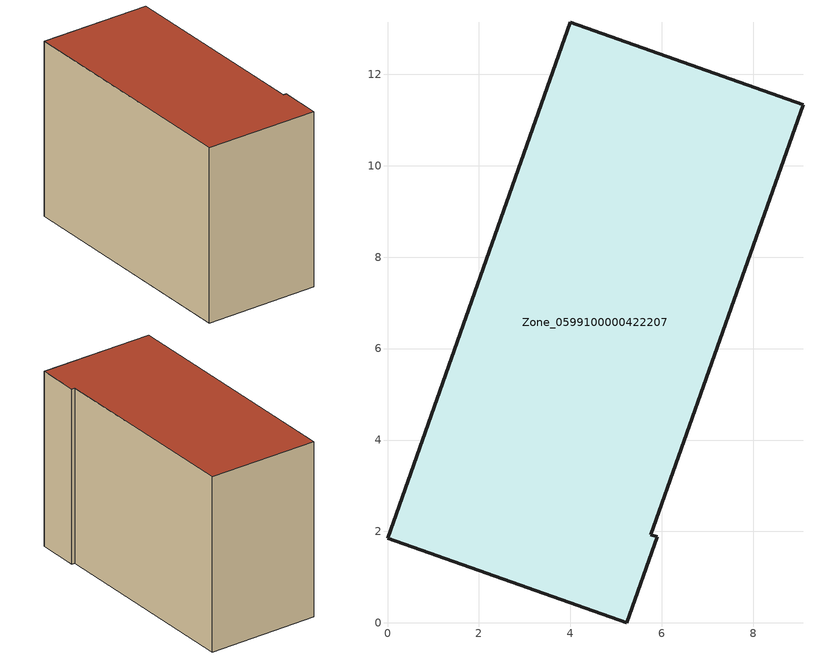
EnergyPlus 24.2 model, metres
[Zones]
Zone_0599100000422207
 floor ground (C_G): 0,1.85 4,13.14 9.09,11.33 5.76,1.93 5.9,1.88 5.24,0 z0.56
 wall outside (C_F): 5.24,0 5.9,1.88 5.76,1.93 9.09,11.33 4,13.14 0,1.85 5.24,0 z0.56:9.1
 roof outside (C_R): 4,13.14 0,1.85 5.24,0 5.9,1.88 5.76,1.93 9.09,11.33 z9.1
[BUILDING]
Pand.0599100000422207: North Axis=0; Terrain=City; Loads Convergence Tolerance Value=0.04; Temperature Convergence Tolerance Value=0.4; Solar Distribution=FullExterior; Maximum Number of Warmup Days=25; Minimum Number of Warmup Days=1
[Site:Location]
Rotterdam.The.Hague.AP_ZH_NLD Design_Conditions: Latitude=51.96; Longitude=4.45; Time Zone=1; Elevation=-4.5
[SITE:GROUNDTEMPERATURE:BUILDINGSURFACE]
18, 18, 18, 18, 18, 18, 18, 18, 18, 18, 18, 18
[MATERIAL] Thermal Absorptance=0.9; Solar Absorptance=0.7; Visible Absorptance=0.7
Name | Roughness | Thickness | Conductivity | Density | Specific Heat
G.TI.2006-2014 | MediumSmooth | 0.15 | 0.06 | 540 | 1210
F.TI.2006-2014 | Rough | 0.3 | 0.12 | 1920 | 840
R.TI.2006-2014 | MediumRough | 0.2 | 0.08 | 1500 | 1000
[CONSTRUCTION]
C_G: G.TI.2006-2014
C_F: F.TI.2006-2014
C_R: R.TI.2006-2014
[ZONE]
Zone_0599100000422207: Type=1; Multiplier=1; Ceiling Height=Autocalculate; Volume=Autocalculate; Floor Area=autocalculate; Part of Total Floor Area=Yes
[ZONEINFILTRATION:DESIGNFLOWRATE]
Infil_Zone_0599100000422207: Zone or ZoneList or Space or SpaceList=Zone_0599100000422207; Schedule=AlwaysOn; Design Flow Rate Calculation Method=Flow/Area; Flow Rate per Floor Area=0.0015; Constant Term Coefficient=1; Temperature Term Coefficient=0; Velocity Term Coefficient=0; Velocity Squared Term Coefficient=0
[HVACTEMPLATE:ZONE:IDEALLOADSAIRSYSTEM]
Zone_0599100000422207: Maximum Heating Supply Air Temperature=50; Minimum Cooling Supply Air Temperature=13; Maximum Heating Supply Air Humidity Ratio=0.0156; Minimum Cooling Supply Air Humidity Ratio=0.0077; Heating Limit=NoLimit; Cooling Limit=NoLimit; Dehumidification Control Type=ConstantSensibleHeatRatio; Cooling Sensible Heat Ratio=0.7; Dehumidification Setpoint=60; Humidification Control Type=None; Humidification Setpoint=30; Outdoor Air Method=None; Outdoor Air Flow Rate per Person=0.00944; Outdoor Air Flow Rate per Zone Floor Area=0; Outdoor Air Flow Rate per Zone=0; Demand Controlled Ventilation Type=None; Outdoor Air Economizer Type=NoEconomizer; Heat Recovery Type=None; Sensible Heat Recovery Effectiveness=0.7; Latent Heat Recovery Effectiveness=0.65
[ZONECONTROL:THERMOSTAT]
ThermostatControl_Zone_0599100000422207: Zone or ZoneList=Zone_0599100000422207; Control Type Schedule=DualSetpointControlType; Control 1=Thermostat_Zone_0599100000422207; Temperature Difference Between Cutout And Setpoint=0
[THERMOSTATSETPOINT:DUALSETPOINT]
Thermostat_Zone_0599100000422207: Heating Setpoint Temperature Schedule=HeatingSetpoint_Zone_0599100000422207; Cooling Setpoint Temperature Schedule=CoolingSetpoint_Zone_0599100000422207
[SCHEDULE:COMPACT]
HeatingSetpoint_Zone_0599100000422207: Through: 12/31, For: AllDays, Until: 24:00, 21
CoolingSetpoint_Zone_0599100000422207: Through: 12/31, For: AllDays, Until: 24:00, 24
DualSetpointControlType: Through: 12/31, For: AllDays, Until: 24:00, 4
AlwaysOn: Through: 12/31, For: AllDays, Until: 24:00, 1
